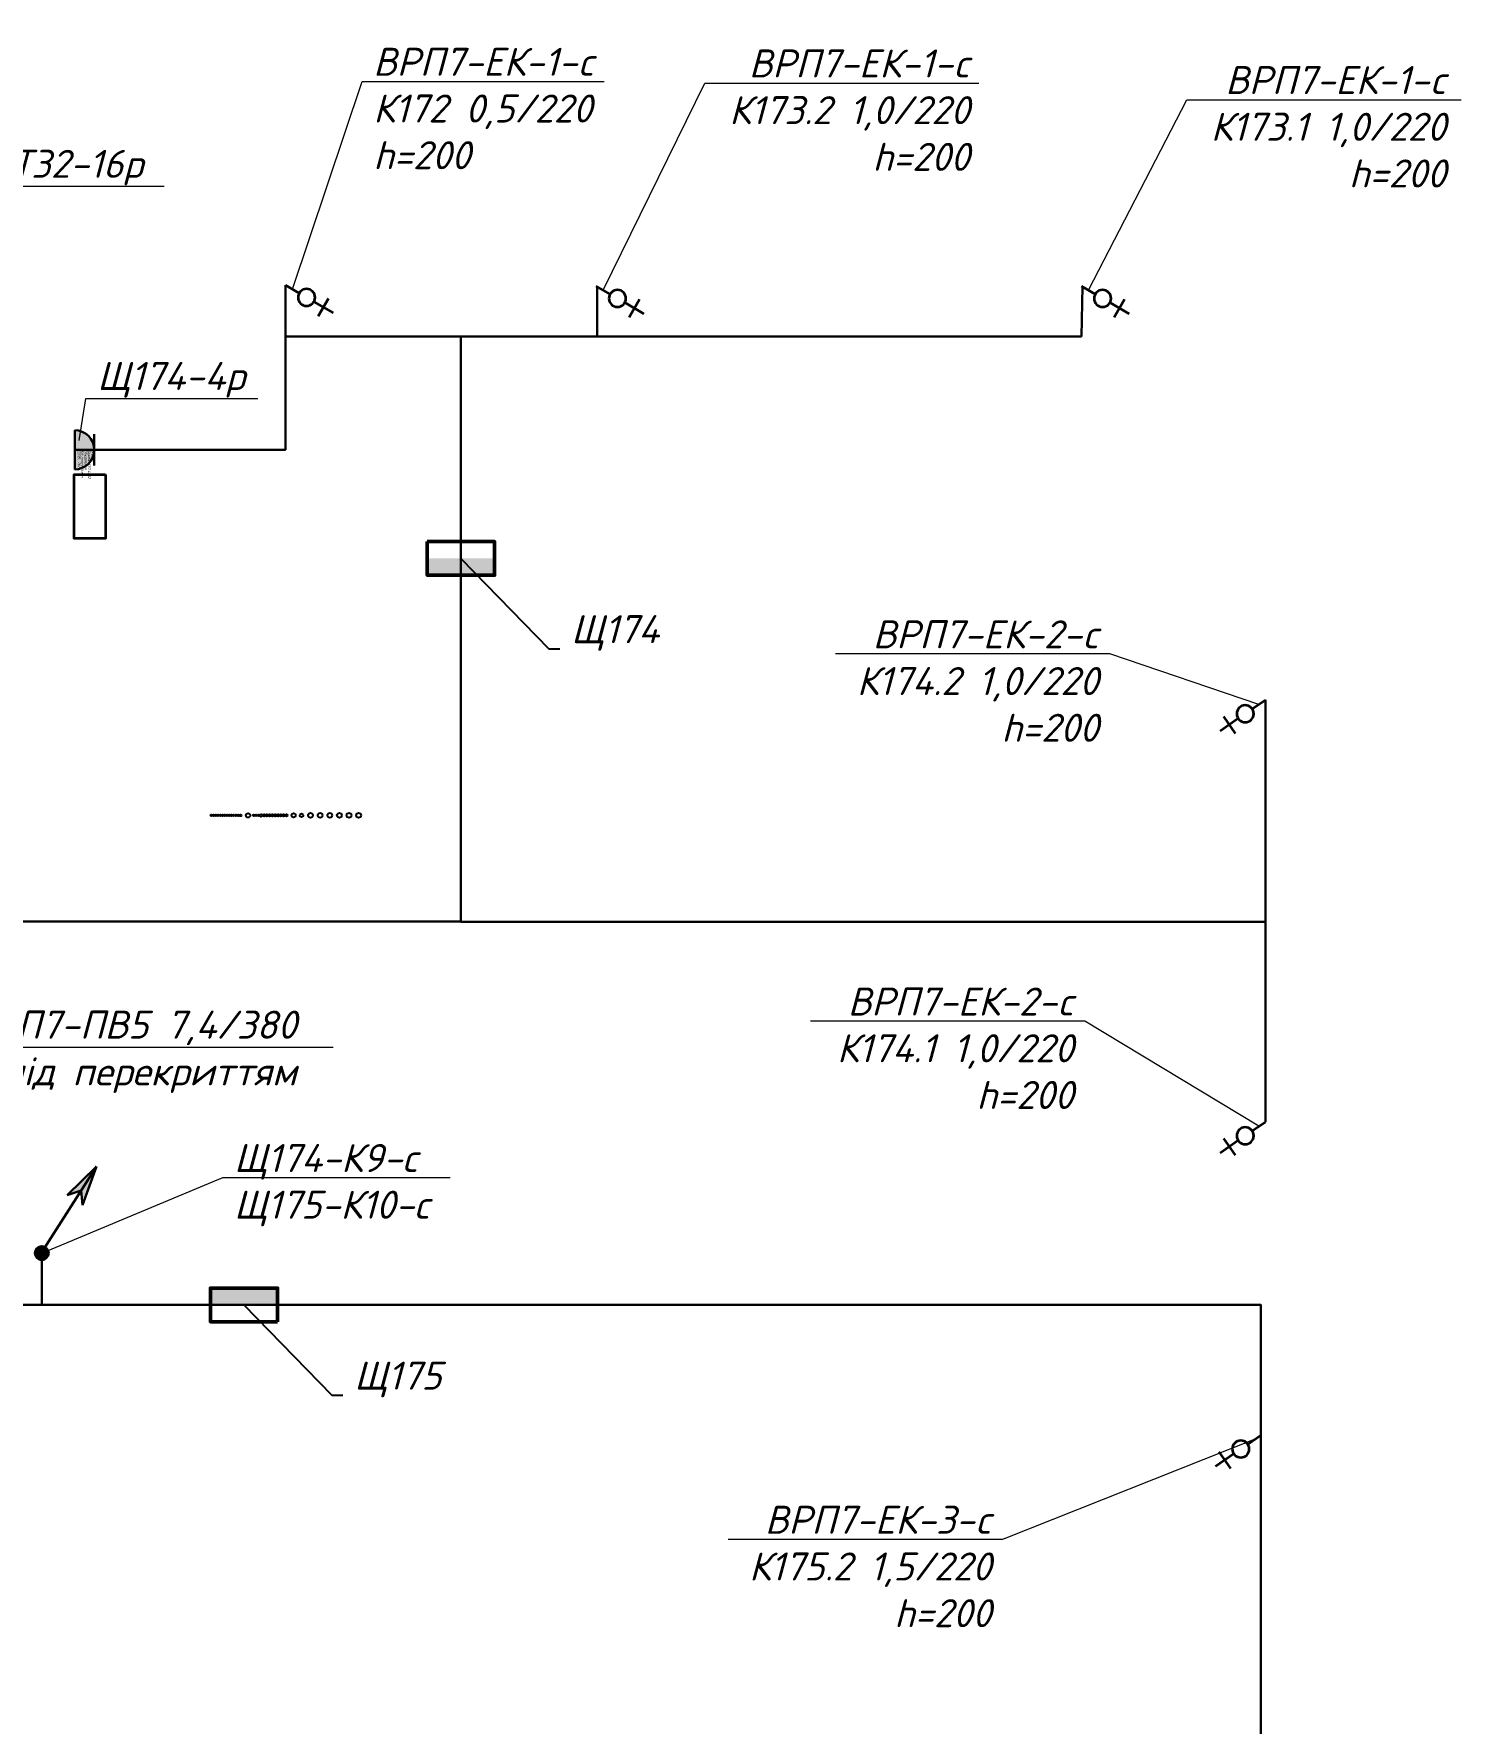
# Model space of a CAD drawing. Header units: millimetres. Extents: x -164867 to 807677, y -316775 to 513985.
# Drawn here: x 220235 to 232976, y 257738 to 272815 of the extents above; entities that cross this region are included whole.
import ezdxf
from ezdxf import colors
from ezdxf.entities.mleader import LeaderData, LeaderLine
from ezdxf.enums import TextEntityAlignment as Align
from ezdxf.math import Vec2, Vec3

# ---------------------------------------------------------------- set-up
doc = ezdxf.new("R2010")
doc.units = ezdxf.units.MM
doc.layers.get('Defpoints').update_dxf_attribs({"color": 140})
doc.layers.add('E_Hidden atributes', color=2, linetype='Continuous', plot=False)
for name, color, linetype, lineweight in [('E_В лотку', 5, 'Kabl_in_Lotok', 30), ('E_Обладнання', 84, 'Continuous', 35), ('E_Позначення', 7, 'Continuous', 15), ('E_Розп. мережі', 5, 'Continuous', 30), ('E_Щити', 1, 'Continuous', 50)]:
    doc.layers.add(name, color=color, linetype=linetype, lineweight=lineweight)
doc.styles.add('GOST 2.304', font='isocpeui.ttf')
doc.styles.add('ISO', font='isocpeui.ttf')
doc.styles.add('orientation to layout', font='isocpeui.ttf')
doc.styles.add('ГОСТ 2.304', font='isocpeui.ttf')
doc.linetypes.add('Kabl_in_Lotok', pattern='A,10,[130,ltypeshp.shx,S=1,R=0,X=0,Y=0],1,[130,ltypeshp.shx,S=1,R=90,X=0,Y=-1],1,[130,ltypeshp.shx,S=1,R=0,X=0,Y=0],10', length=22)

# ---------------------------------------------------------------- blocks, each defined once
blk = doc.blocks.new('*U6')
at = {"lineweight": 40}
h = blk.add_hatch(color=0, dxfattribs=at)
h.dxf.hatch_style = 1
h.paths.add_polyline_path([(300, 150), (-300, 150), (-300, 0), (300, 0)])
at = {"color": 0}
blk.add_lwpolyline([(-300, 300), (300, 300), (300, 0), (-300, 0)], close=True, dxfattribs=at)
blk = doc.blocks.new('_None')
blk = doc.blocks.new('электровывод')
at = {"color": 0, "linetype": 'ByBlock', "lineweight": -2}
for p, q in [((-122.6, 123.9), (-204.8, 207)), ((-202.4, 127.2), (-125, 203.7)), ((-59.5, 60.1), (0, 0))]:
    blk.add_line(p, q, dxfattribs=at)
blk.add_circle((-91, 92), 44.9, dxfattribs=at)
blk = doc.blocks.new('*U68')
at = {"lineweight": -2}
h = blk.add_hatch(color=256, dxfattribs=at)
h.paths.add_polyline_path([(8.77, 16.13), (3.9, 10.61), (6.34, 11.65)])
h.paths.add_polyline_path([(8.77, 16.13), (6.34, 11.65), (6.79, 9.05)])
h = blk.add_hatch(color=256, dxfattribs=at)
edge = h.paths.add_edge_path()
edge.add_arc((0.07, 0), 1.28, 0, 360)
for p, q in [((0, 0), (8.77, 16.13)), ((8.77, 16.13), (3.9, 10.61)), ((8.77, 16.13), (6.79, 9.05)), ((3.9, 10.61), (6.34, 11.65)), ((6.34, 11.65), (6.79, 9.05))]:
    blk.add_line(p, q, dxfattribs=at)
blk.add_circle((0.11, 0), 1.24, dxfattribs=at)
blk = doc.blocks.new('*U507')
h = blk.add_hatch(color=0)
h.dxf.hatch_style = 1
h.paths.add_polyline_path([(175, 100, 1), (-175, 100)])
at = {"color": 0, "linetype": 'Continuous', "lineweight": 30}
for p, q in [((0, 275), (0, 415)), ((0, 275), (0, 415)), ((0, 275), (0, 415)), ((140, 275), (-140, 275)), ((175, 100), (-175, 100))]:
    blk.add_line(p, q, dxfattribs=at)
blk.add_arc((0, 100), 175, 0, 180, dxfattribs=at)
at = {"color": 0, "style": 'orientation to layout'}
blk.add_attdef('AMOUNT', text='', height=150, dxfattribs=at).set_placement((147, 422), align=Align.MIDDLE_CENTER)
at = {"layer": 'E_Hidden atributes', "style": 'GOST 2.304'}
for tag, p in [('IP', (0, 248)), ('INSTALATION', (0, 188)), ('LOCATION', (0, 158)), ('VENDOR', (0, 218)), ('VOLTAGE_CURRENT', (0, 128)), ('COLOR', (0, 100))]:
    blk.add_attdef(tag, p, '', height=25, dxfattribs=at)

msp = doc.modelspace()

# ---------------------------------------------------------------- linework, layer by layer
at = {"layer": 'Defpoints', "ltscale": 100}
for centre, radius in [((221819.45, 265840.12), 8), ((221839.45, 265840.12), 7.5), ((221859.45, 265840.12), 7.5), ((221879.45, 265840.12), 7.5), ((221899.45, 265840.12), 7.5), ((221919.45, 265840.12), 7.5), ((221939.45, 265840.12), 7.5), ((221959.45, 265840.12), 7.5), ((221979.45, 265840.12), 7.5), ((221999.45, 265840.12), 7.5), ((222019.45, 265840.12), 7.5), ((222039.45, 265840.12), 7.5), ((222059.45, 265840.12), 7.5), ((222080.45, 265840.12), 8.5), ((222147.45, 265840.12), 19.5)]:
    msp.add_circle(centre, radius, dxfattribs=at)
at = {"layer": 'Defpoints', "color": 241, "ltscale": 100, "true_color": 0xf7abae}
for centre, radius in [((222198.63, 265840.12), 7.5), ((222218.63, 265840.12), 7.5), ((222238.63, 265840.12), 7.5), ((222263.13, 265840.12), 12), ((222290.13, 265840.12), 10), ((222315.13, 265840.12), 10), ((222340.13, 265840.12), 10), ((222365.13, 265840.12), 10), ((222390.13, 265840.12), 10), ((222415.13, 265840.12), 10), ((222440.13, 265840.12), 10), ((222465.13, 265840.12), 10), ((222490.13, 265840.12), 10), ((222554.13, 265840.12), 18), ((222624.13, 265840.12), 16)]:
    msp.add_circle(centre, radius, dxfattribs=at)
at = {"layer": 'Defpoints', "color": 85, "ltscale": 100, "true_color": 0x58ba48}
for centre in [(222704.49, 265840.12), (222790.49, 265840.12), (222876.49, 265840.12), (222962.49, 265840.12), (223048.49, 265840.12), (223134.49, 265840.12)]:
    msp.add_circle(centre, 21.5, dxfattribs=at)
at = {"layer": 'E_В лотку', "ltscale": 100}
for points in [[(222481, 270572.25), (222481, 270113.54)], [(225263.65, 270558.54), (225263.65, 270113.54)], [(229586.04, 270113.54), (229594.63, 270558.54)], [(224047.36, 268133.13), (224047.36, 264893.71), (217888.74, 264893.71)], [(224047.36, 264888.62), (231227.42, 264888.62), (231227.42, 266871.51)], [(231227.42, 266058.54), (231227.42, 263105.61)], [(220306.07, 261933.54), (220306.07, 261471.04)], [(222111.07, 261471.04), (217888.74, 261471.04)], [(222111.07, 261471.04), (231187.42, 261471.04), (231187.42, 254936.84)]]:
    msp.add_lwpolyline(points, dxfattribs=at)
at = {"layer": 'E_Обладнання'}
msp.add_lwpolyline([(220874.98, 268882.7), (220874.98, 268311.7), (220594.98, 268311.7), (220594.98, 268882.7)], close=True, dxfattribs=at)
at = {"layer": 'E_Розп. мережі'}
for points in [[(229586.04, 270113.54), (222481, 270113.54), (222481, 269102.29), (220599.98, 269102.29)], [(224047.36, 268133.13), (224047.36, 270113.54)]]:
    msp.add_lwpolyline(points, dxfattribs=at)

# ---------------------------------------------------------------- block references
at = {"layer": 'E_Обладнання', "yscale": 1.687500000021705, "zscale": 1.687500000021704}
for p, xscale, rotation in [((222481, 270572.25), -1.687500000021705, 284.4892115701171), ((225255.06, 270563.54), -1.687500000021705, 284.4892115701171), ((229586.04, 270563.54), -1.687500000021705, 284.4892115701171), ((231227.42, 266871.51), -1.687500000021706, 169.4892115701172), ((231227.42, 263105.61), -1.687500000021706, 169.4892115701172), ((231187.42, 260309.7), -1.687500000021706, 169.4892115701172)]:
    msp.add_blockref('электровывод', p, dxfattribs=dict(at, xscale=xscale, rotation=rotation))
at = {"layer": 'E_Обладнання', "rotation": 270}
msp.add_blockref('*U507', (220499.98, 269102.29), dxfattribs=at).add_auto_attribs({'INSTALATION': 'Вбудована', 'IP': 'IP66', 'VENDOR': 'Scame 137.4412', 'LOCATION': 'Загальні зони', 'VOLTAGE_CURRENT': '220В, 16А'})
at = {"layer": 'E_Розп. мережі', "xscale": 50.00000000000002, "yscale": 50.00000000000002, "zscale": 50.00000000000002, "rotation": 355.953213338055}
msp.add_blockref('*U68', (220300.49, 261934), dxfattribs=at)
at = {"layer": 'E_Щити'}
msp.add_blockref('*U6', (224047.36, 267983.13), dxfattribs=at)
at = {"layer": 'E_Щити', "rotation": 180}
msp.add_blockref('*U6', (222111.07, 261621.04), dxfattribs=at)

# ---------------------------------------------------------------- leaders
at = {"layer": 'E_Позначення'}
ml = msp.add_multileader_mtext('Standard', dxfattribs=at)
ml.set_content('ЩТЗ2-16р', color=256, style='ГОСТ 2.304')
ml.set_leader_properties(color=256, linetype='ByLayer', lineweight=-1)
ml.set_arrow_properties(name='NONE')
ml.build(insert=Vec2(0, 0))
ml.multileader.update_dxf_attribs({"has_dogleg": 0, "text_left_attachment_type": 6, "text_right_attachment_type": 6, "dogleg_length": 0, "arrow_head_size": 1})
ctx = ml.context
ctx.base_point, ctx.char_height, ctx.arrow_head_size, ctx.landing_gap_size, ctx.plane_origin = Vec3(219635.08, 271454.65), 250, 1, 100, Vec3(207288.28, 271718.03)
ctx.left_attachment, ctx.right_attachment = 6, 6
notes = []
notes.append((ctx, [(0, (1, 1, 0), (219635.08, 271454.65), (1, 0), 0, [(0, [(219094.46, 270539.54)], 0, [])])]))
ctx.mtext.insert, ctx.mtext.flow_direction = Vec3(219735.08, 271779.65), 5
ctx.mtext.has_bg_fill, ctx.mtext.bg_color, ctx.mtext.bg_scale_factor, ctx.mtext.bg_transparency, ctx.mtext.use_window_bg_color = 1, -1027028792, 1.5, 0, 1
for ctx, leaders in notes:
    for number, flags, end, landing, length, lines in leaders:
        leader = LeaderData()
        leader.index, (leader.has_last_leader_line, leader.has_dogleg_vector, leader.attachment_direction) = number, flags
        leader.last_leader_point, leader.dogleg_vector, leader.dogleg_length = Vec3(end), Vec3(landing), length
        for number, points, colour, breaks in lines:
            line = LeaderLine()
            line.index, line.vertices, line.color, line.breaks = number, Vec3.list(points), colors.encode_raw_color(colour), breaks
            leader.lines.append(line)
        ctx.leaders.append(leader)

# ---------------------------------------------------------------- next in the draw order: leaders
ml = msp.add_multileader_mtext('Standard', dxfattribs=at)
ml.set_content('ВРП7-ЕК-1-c\\PК172 0,5/220\\Ph=200', color=256, style='ГОСТ 2.304')
ml.set_leader_properties(color=256, linetype='ByLayer', lineweight=-1)
ml.set_arrow_properties(name='NONE')
ml.build(insert=Vec2(0, 0))
ml.multileader.update_dxf_attribs({"has_dogleg": 0, "text_left_attachment_type": 6, "text_right_attachment_type": 6, "dogleg_length": 0, "arrow_head_size": 1})
ctx = ml.context
ctx.base_point, ctx.char_height, ctx.arrow_head_size, ctx.landing_gap_size, ctx.plane_origin = Vec3(223164.55, 272390.12), 250, 1, 100, Vec3(243523.78, 269081.55)
ctx.left_attachment, ctx.right_attachment = 6, 6
notes = []
notes.append((ctx, [(0, (1, 1, 0), (223164.55, 272390.12), (1, 0), 0, [(0, [(222542.68, 270536.35)], 0, [])])]))
ctx.mtext.insert, ctx.mtext.flow_direction = Vec3(223264.55, 272690.12), 5
ctx.mtext.has_bg_fill, ctx.mtext.bg_color, ctx.mtext.bg_scale_factor, ctx.mtext.bg_transparency, ctx.mtext.use_window_bg_color = 1, -1027028792, 1.5, 0, 1
ml = msp.add_multileader_mtext('Standard', dxfattribs=at)
ml.set_content('ВРП7-ЕК-1-c\\PК173.1 1,0/220\\Ph=200', color=256, style='ГОСТ 2.304')
ml.set_leader_properties(color=256, linetype='ByLayer', lineweight=-1)
ml.set_arrow_properties(name='NONE')
ml.build(insert=Vec2(0, 0))
ml.multileader.update_dxf_attribs({"has_dogleg": 0, "text_left_attachment_type": 6, "text_right_attachment_type": 6, "dogleg_length": 0, "arrow_head_size": 1})
ctx = ml.context
ctx.base_point, ctx.char_height, ctx.arrow_head_size, ctx.landing_gap_size, ctx.plane_origin = Vec3(230528.01, 272227.17), 250, 1, 100, Vec3(250628.83, 269072.84)
ctx.left_attachment, ctx.right_attachment, ctx.text_align_type = 6, 6, 2
notes.append((ctx, [(0, (1, 1, 0), (230528.01, 272227.17), (1, 0), 0, [(0, [(229647.72, 270527.65)], 0, [])])]))
ctx.mtext.insert, ctx.mtext.alignment, ctx.mtext.flow_direction = Vec3(232840.13, 272527.17), 3, 5
ctx.mtext.has_bg_fill, ctx.mtext.bg_color, ctx.mtext.bg_scale_factor, ctx.mtext.bg_transparency, ctx.mtext.use_window_bg_color = 1, -1027028792, 1.5, 0, 1
ml = msp.add_multileader_mtext('Standard', dxfattribs=at)
ml.set_content('Щ174-4р', color=256, style='ГОСТ 2.304')
ml.set_leader_properties(color=256, linetype='ByLayer', lineweight=-1)
ml.set_arrow_properties(name='NONE')
ml.build(insert=Vec2(0, 0))
ml.multileader.update_dxf_attribs({"has_dogleg": 0, "text_left_attachment_type": 6, "text_right_attachment_type": 6, "text_top_attachment_type": 10, "dogleg_length": 0, "arrow_head_size": 1})
ctx = ml.context
ctx.base_point, ctx.char_height, ctx.arrow_head_size, ctx.landing_gap_size, ctx.plane_origin = Vec3(220700.36, 269561.1), 250, 1, 100, Vec3(219183.43, 267925.74)
ctx.left_attachment, ctx.right_attachment = 6, 6
notes.append((ctx, [(0, (1, 1, 0), (220700.36, 269561.1), (1, 0), 0, [(2, [(220638.78, 269184.74)], 0, [])])]))
ctx.mtext.insert, ctx.mtext.flow_direction = Vec3(220800.36, 269886.1), 5
ctx.mtext.has_bg_fill, ctx.mtext.bg_color, ctx.mtext.bg_scale_factor, ctx.mtext.bg_transparency, ctx.mtext.use_window_bg_color = 1, -1027028792, 1.5, 0, 1
at = {"layer": 'E_Позначення', "color": 7, "lineweight": 9}
ml = msp.add_multileader_mtext('Standard', dxfattribs=at)
ml.set_content('Щ174', color=7, style='ISO')
ml.set_leader_properties()
ml.set_arrow_properties(name='NONE')
ml.build(insert=Vec2(0, 0))
ml.multileader.update_dxf_attribs({"has_text_frame": 1, "text_left_attachment_type": 7, "text_right_attachment_type": 8, "dogleg_length": 100, "arrow_head_size": 200})
ctx = ml.context
ctx.base_point, ctx.char_height, ctx.arrow_head_size, ctx.landing_gap_size, ctx.plane_origin = Vec3(224930.84, 267326.72), 250, 200, 100, Vec3(169607.27, 267729.88)
ctx.left_attachment, ctx.right_attachment = 7, 8
notes.append((ctx, [(1, (1, 1, 0), (224830.84, 267326.72), (1, 0), 100, [(0, [(224047.36, 268133.13)], 0, [])])]))
ctx.mtext.insert, ctx.mtext.line_spacing_factor, ctx.mtext.flow_direction = Vec3(225030.84, 267626.72), 0.72, 5
ctx.mtext.has_bg_fill, ctx.mtext.bg_color, ctx.mtext.bg_scale_factor, ctx.mtext.bg_transparency, ctx.mtext.use_window_bg_color = 1, -1027028792, 1.5, 0, 1
at = {"layer": 'E_Позначення'}
ml = msp.add_multileader_mtext('Standard', dxfattribs=at)
ml.set_content('ВРП7-ЕК-2-c\\PК174.2 1,0/220\\Ph=200', color=256, style='ГОСТ 2.304')
ml.set_leader_properties(color=256, linetype='ByLayer', lineweight=-1)
ml.set_arrow_properties(name='NONE')
ml.build(insert=Vec2(0, 0))
ml.multileader.update_dxf_attribs({"has_dogleg": 0, "text_left_attachment_type": 6, "text_right_attachment_type": 6, "dogleg_length": 0, "arrow_head_size": 1})
ctx = ml.context
ctx.base_point, ctx.char_height, ctx.arrow_head_size, ctx.landing_gap_size, ctx.plane_origin = Vec3(227349.09, 267280.38), 250, 1, 100, Vec3(252270.2, 265380.81)
ctx.left_attachment, ctx.right_attachment, ctx.text_align_type = 6, 6, 2
notes.append((ctx, [(1, (1, 1, 0), (229838.86, 267280.38), (-1, 0), 0, [(0, [(231168.82, 266830.78)], 0, [])])]))
ctx.mtext.insert, ctx.mtext.alignment, ctx.mtext.flow_direction = Vec3(229738.86, 267580.38), 3, 5
ctx.mtext.has_bg_fill, ctx.mtext.bg_color, ctx.mtext.bg_scale_factor, ctx.mtext.bg_transparency, ctx.mtext.use_window_bg_color = 1, -1027028792, 1.5, 0, 1
ml = msp.add_multileader_mtext('Standard', dxfattribs=at)
ml.set_content('ВРП7-ПВ5 7,4/380\\Ph-під перекриттям', color=256, style='ГОСТ 2.304')
ml.set_leader_properties(color=256, linetype='ByLayer', lineweight=-1)
ml.set_arrow_properties(name='NONE')
ml.build(insert=Vec2(0, 0))
ml.multileader.update_dxf_attribs({"has_dogleg": 0, "text_left_attachment_type": 6, "text_right_attachment_type": 6, "dogleg_length": 0, "arrow_head_size": 1})
ctx = ml.context
ctx.base_point, ctx.char_height, ctx.arrow_head_size, ctx.landing_gap_size, ctx.plane_origin = Vec3(219413.01, 263771.94), 250, 1, 100, Vec3(238186.89, 263342.4)
ctx.left_attachment, ctx.right_attachment, ctx.text_align_type = 6, 6, 2
notes.append((ctx, [(0, (1, 1, 0), (219413.01, 263771.94), (1, 0), 0, [(0, [(217205.79, 264797.21)], 0, [])])]))
ctx.mtext.insert, ctx.mtext.alignment, ctx.mtext.flow_direction = Vec3(222581.38, 264096.94), 3, 5
ctx.mtext.has_bg_fill, ctx.mtext.bg_color, ctx.mtext.bg_scale_factor, ctx.mtext.bg_transparency, ctx.mtext.use_window_bg_color = 1, -1027028792, 1.5, 0, 1
ml = msp.add_multileader_mtext('Standard', dxfattribs=at)
ml.set_content('ВРП7-ЕК-2-c\\PК174.1 1,0/220\\Ph=200', color=256, style='ГОСТ 2.304')
ml.set_leader_properties(color=256, linetype='ByLayer', lineweight=-1)
ml.set_arrow_properties(name='NONE')
ml.build(insert=Vec2(0, 0))
ml.multileader.update_dxf_attribs({"has_dogleg": 0, "text_left_attachment_type": 6, "text_right_attachment_type": 6, "dogleg_length": 0, "arrow_head_size": 1})
ctx = ml.context
ctx.base_point, ctx.char_height, ctx.arrow_head_size, ctx.landing_gap_size, ctx.plane_origin = Vec3(227177.95, 264003.29), 250, 1, 100, Vec3(252270.2, 261614.91)
ctx.left_attachment, ctx.right_attachment, ctx.text_align_type = 6, 6, 2
notes.append((ctx, [(1, (1, 1, 0), (229615.82, 264003.29), (-1, 0), 0, [(0, [(231168.82, 263064.89)], 0, [])])]))
ctx.mtext.insert, ctx.mtext.alignment, ctx.mtext.flow_direction = Vec3(229515.82, 264303.29), 3, 5
ctx.mtext.has_bg_fill, ctx.mtext.bg_color, ctx.mtext.bg_scale_factor, ctx.mtext.bg_transparency, ctx.mtext.use_window_bg_color = 1, -1027028792, 1.5, 0, 1
at = {"layer": 'E_Позначення', "color": 7, "lineweight": 9}
ml = msp.add_multileader_mtext('Standard', dxfattribs=at)
ml.set_content('Щ175', color=7, style='ISO')
ml.set_leader_properties()
ml.set_arrow_properties(name='NONE')
ml.build(insert=Vec2(0, 0))
ml.multileader.update_dxf_attribs({"has_text_frame": 1, "text_left_attachment_type": 7, "text_right_attachment_type": 8, "dogleg_length": 100, "arrow_head_size": 200})
ctx = ml.context
ctx.base_point, ctx.char_height, ctx.arrow_head_size, ctx.landing_gap_size, ctx.plane_origin = Vec3(222994.54, 260664.64), 250, 200, 100, Vec3(167670.98, 261067.79)
ctx.left_attachment, ctx.right_attachment = 7, 8
notes.append((ctx, [(1, (1, 1, 0), (222894.54, 260664.64), (1, 0), 100, [(0, [(222111.07, 261471.04)], 0, [])])]))
ctx.mtext.insert, ctx.mtext.line_spacing_factor, ctx.mtext.flow_direction = Vec3(223094.54, 260964.64), 0.72, 5
ctx.mtext.has_bg_fill, ctx.mtext.bg_color, ctx.mtext.bg_scale_factor, ctx.mtext.bg_transparency, ctx.mtext.use_window_bg_color = 1, -1027028792, 1.5, 0, 1
at = {"layer": 'E_Позначення'}
ml = msp.add_multileader_mtext('Standard', dxfattribs=at)
ml.set_content('ВРП7-ЕК-3-c\\PК175.2 1,5/220\\Ph=200', color=256, style='ГОСТ 2.304')
ml.set_leader_properties(color=256, linetype='ByLayer', lineweight=-1)
ml.set_arrow_properties(name='NONE')
ml.build(insert=Vec2(0, 0))
ml.multileader.update_dxf_attribs({"has_dogleg": 0, "text_left_attachment_type": 6, "text_right_attachment_type": 6, "dogleg_length": 0, "arrow_head_size": 1})
ctx = ml.context
ctx.base_point, ctx.char_height, ctx.arrow_head_size, ctx.landing_gap_size, ctx.plane_origin = Vec3(226417.53, 259378.6), 250, 1, 100, Vec3(252230.2, 258819)
ctx.left_attachment, ctx.right_attachment, ctx.text_align_type = 6, 6, 2
notes.append((ctx, [(1, (1, 1, 0), (228881.55, 259378.6), (-1, 0), 0, [(0, [(231128.82, 260268.97)], 0, [])])]))
ctx.mtext.insert, ctx.mtext.alignment, ctx.mtext.flow_direction = Vec3(228781.55, 259678.6), 3, 5
ctx.mtext.has_bg_fill, ctx.mtext.bg_color, ctx.mtext.bg_scale_factor, ctx.mtext.bg_transparency, ctx.mtext.use_window_bg_color = 1, -1027028792, 1.5, 0, 1
for ctx, leaders in notes:
    for number, flags, end, landing, length, lines in leaders:
        leader = LeaderData()
        leader.index, (leader.has_last_leader_line, leader.has_dogleg_vector, leader.attachment_direction) = number, flags
        leader.last_leader_point, leader.dogleg_vector, leader.dogleg_length = Vec3(end), Vec3(landing), length
        for number, points, colour, breaks in lines:
            line = LeaderLine()
            line.index, line.vertices, line.color, line.breaks = number, Vec3.list(points), colors.encode_raw_color(colour), breaks
            leader.lines.append(line)
        ctx.leaders.append(leader)

# ---------------------------------------------------------------- next in the draw order: leaders
ml = msp.add_multileader_mtext('Standard', dxfattribs=at)
ml.set_content('ВРП7-ЕК-1-c\\PК173.2 1,0/220\\Ph=200', color=256, style='ГОСТ 2.304')
ml.set_leader_properties(color=256, linetype='ByLayer', lineweight=-1)
ml.set_arrow_properties(name='NONE')
ml.build(insert=Vec2(0, 0))
ml.multileader.update_dxf_attribs({"has_dogleg": 0, "text_left_attachment_type": 6, "text_right_attachment_type": 6, "dogleg_length": 0, "arrow_head_size": 1})
ctx = ml.context
ctx.base_point, ctx.char_height, ctx.arrow_head_size, ctx.landing_gap_size, ctx.plane_origin = Vec3(226223.53, 272375.44), 250, 1, 100, Vec3(246297.85, 269072.84)
ctx.left_attachment, ctx.right_attachment, ctx.text_align_type = 6, 6, 2
notes = []
notes.append((ctx, [(0, (1, 1, 0), (226223.53, 272375.44), (1, 0), 0, [(0, [(225316.74, 270527.65)], 0, [])])]))
ctx.mtext.insert, ctx.mtext.alignment, ctx.mtext.flow_direction = Vec3(228587.54, 272675.44), 3, 5
ctx.mtext.has_bg_fill, ctx.mtext.bg_color, ctx.mtext.bg_scale_factor, ctx.mtext.bg_transparency, ctx.mtext.use_window_bg_color = 1, -1027028792, 1.5, 0, 1
ml = msp.add_multileader_mtext('Standard', dxfattribs=at)
ml.set_content('Щ174-К9-с\\PЩ175-К10-с', color=256, style='ГОСТ 2.304')
ml.set_leader_properties(color=256, linetype='ByLayer', lineweight=-1)
ml.set_arrow_properties(name='NONE')
ml.build(insert=Vec2(0, 0))
ml.multileader.update_dxf_attribs({"has_dogleg": 0, "text_left_attachment_type": 6, "text_right_attachment_type": 6, "dogleg_length": 0, "arrow_head_size": 1})
ctx = ml.context
ctx.base_point, ctx.char_height, ctx.arrow_head_size, ctx.landing_gap_size, ctx.plane_origin = Vec3(221921.55, 262607.01), 250, 1, 100, Vec3(241541.32, 260774.52)
ctx.left_attachment, ctx.right_attachment = 6, 6
notes.append((ctx, [(0, (1, 1, 0), (221921.55, 262607.01), (1, 0), 0, [(0, [(220306.07, 261933.54)], 0, [])])]))
ctx.mtext.insert, ctx.mtext.flow_direction = Vec3(222021.55, 262907.01), 5
ctx.mtext.has_bg_fill, ctx.mtext.bg_color, ctx.mtext.bg_scale_factor, ctx.mtext.bg_transparency, ctx.mtext.use_window_bg_color = 1, -1027028792, 1.5, 0, 1
for ctx, leaders in notes:
    for number, flags, end, landing, length, lines in leaders:
        leader = LeaderData()
        leader.index, (leader.has_last_leader_line, leader.has_dogleg_vector, leader.attachment_direction) = number, flags
        leader.last_leader_point, leader.dogleg_vector, leader.dogleg_length = Vec3(end), Vec3(landing), length
        for number, points, colour, breaks in lines:
            line = LeaderLine()
            line.index, line.vertices, line.color, line.breaks = number, Vec3.list(points), colors.encode_raw_color(colour), breaks
            leader.lines.append(line)
        ctx.leaders.append(leader)

doc.saveas('drawing.dxf')
